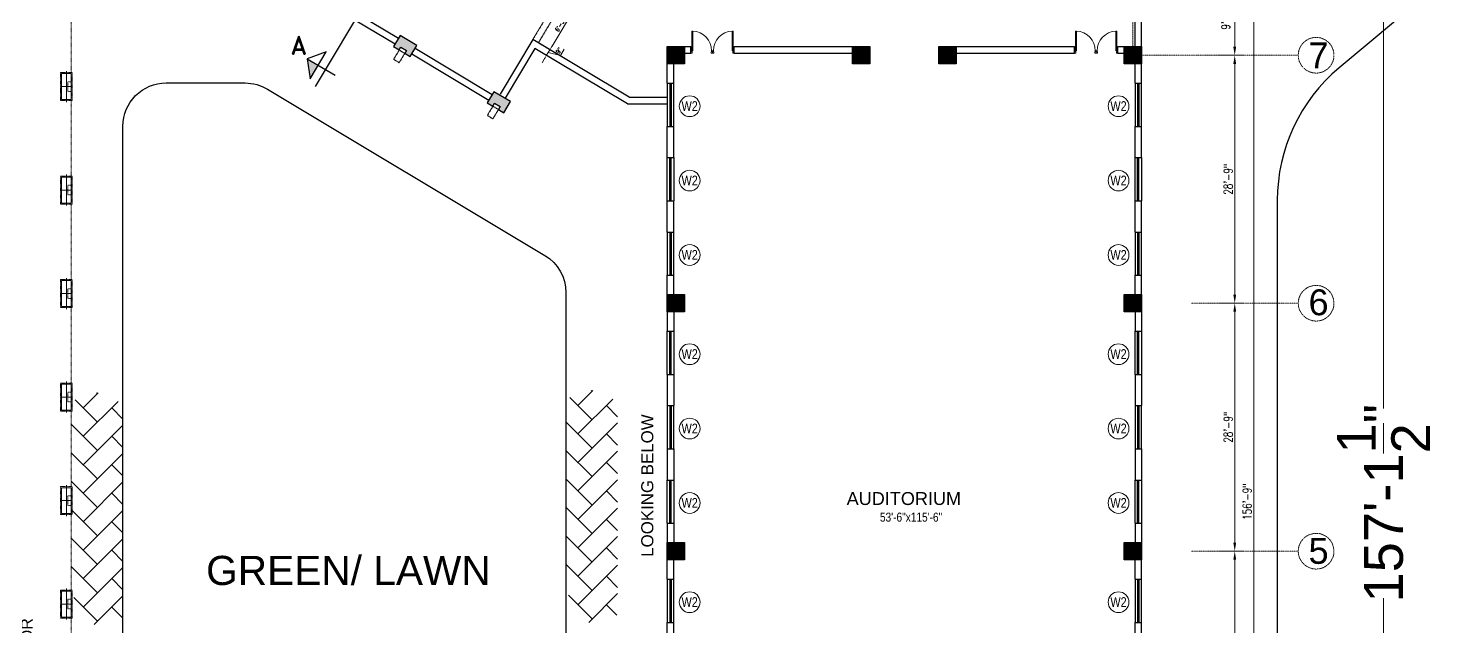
# Model space of a CAD drawing. Header units: inches. Extents: x -110725 to 51121, y 8404 to 44825.
# Drawn here: x 41913 to 43885, y 22609 to 23441 of the extents above; entities that cross this region are included whole.
import ezdxf

# ---------------------------------------------------------------- set-up
doc = ezdxf.new("R2010")
doc.units = ezdxf.units.IN
doc.header["$LTSCALE"] = 0.1
doc.header["$MEASUREMENT"] = 0
for name, pattern in [('CENTER', [2, 1.25, -0.25, 0.25, -0.25]), ('DASHED', [0.75, 0.5, -0.25]), ('DASHED2', [0.375, 0.25, -0.125])]:
    doc.linetypes.add(name, pattern=pattern)
doc.layers.get('0').update_dxf_attribs({"color": 1, "lineweight": 0})
doc.layers.get('Defpoints').update_dxf_attribs({"lineweight": 0})
for name, color, linetype in [('COL', 6, 'Continuous'), ('Column Hatch', 7, 'Continuous'), ('GF', 1, 'Continuous'), ('GFT', 4, 'Continuous'), ('GFW', 5, 'Continuous'), ('GREEN BELT', 80, 'Continuous')]:
    doc.layers.add(name, color=color, linetype=linetype)
for name, color, linetype, lineweight in [('Col.', 4, 'Continuous', 0), ('dim', 252, 'Continuous', 0), ('DOOR', 32, 'Continuous', 0), ('GRID', 8, 'CENTER', 0), ('HATCH', 5, 'Continuous', 5), ('TEXT', 3, 'Continuous', 0), ('WALL', 7, 'Continuous', 0), ('WIN', 160, 'Continuous', 0)]:
    doc.layers.add(name, color=color, linetype=linetype, lineweight=lineweight)
doc.styles.add('as', font='arial.ttf')
doc.styles.add('ATIF', font='arial.ttf')
doc.styles.add('EHSAN', font='arial.ttf', dxfattribs={"height": 54})
doc.styles.add('ROMAND', font='romand.shx')
doc.styles.add('ROMANS', font='arial.ttf', dxfattribs={"width": 0.8, "height": 15})
doc.styles.add('WORKING', font='romans.shx', dxfattribs={"width": 0.75})
doc.dimstyles.new('1-8', dxfattribs={"dimtxt": 6, "dimasz": 6, "dimexe": 3, "dimexo": 1, "dimgap": 2, "dimtad": 1, "dimdec": 1, "dimzin": 3, "dimdsep": 46, "dimlunit": 4, "dimtxsty": 'WORKING', "dimcen": 2, "dimdle": 3, "dimadec": 0, "dimazin": 0, "dimtfac": 0.75, "dimtdec": 1, "dimtofl": 0, "dimtmove": 1, "dimatfit": 0, "dimfxl": 4, "dimtolj": 1, "dimtzin": 0, "dimlwd": -1, "dimlwe": -1, "dimarcsym": 1})
doc.dimstyles.new('DIM1', dxfattribs={"dimtxt": 54, "dimasz": 6, "dimexe": 6, "dimexo": 3, "dimgap": 1, "dimtad": 0, "dimzin": 0, "dimdsep": 46, "dimlunit": 4, "dimtxsty": 'EHSAN', "dimblk": 'ARCHTICK', "dimcen": 3, "dimdle": 6, "dimclrd": 4, "dimclre": 4, "dimclrt": 6, "dimadec": 0, "dimazin": 0, "dimtfac": 1, "dimtofl": 0, "dimtmove": 1, "dimatfit": 3, "dimldrblk": 'ARCHTICK', "dimfxl": 4, "dimtolj": 1, "dimtzin": 3, "dimlwd": -1, "dimlwe": -1, "dimarcsym": 0})

# ---------------------------------------------------------------- blocks, each defined once
blk = doc.blocks.new('_ArchTick')
at = {"color": 0, "linetype": 'ByBlock', "const_width": 0.15}
blk.add_lwpolyline([(-0.5, -0.5), (0.5, 0.5)], dxfattribs=at)
blk = doc.blocks.new('*D2542')
at = {"layer": 'Defpoints', "color": 0, "transparency": 16777216}
for p in [(43122.8, 24844.2), (42987, 24608.8, 1175.7), (46076, 22827, 1175.7)]:
    blk.add_point(p, dxfattribs=at)
at = {"layer": 'dim', "color": 4, "transparency": 16777216}
for p, q in [((43102, 24856.2), (44567.5, 24010.9)), ((42988.5, 24611.4), (43125.8, 24849.4)), ((46232.6, 23050.4), (44767.1, 23895.8)), ((46077.5, 22829.6), (46214.8, 23067.6))]:
    blk.add_line(p, q, dxfattribs=at)
at = {"layer": 'dim', "color": 4, "transparency": 16777216, "xscale": 24, "yscale": 24, "zscale": 24}
for p, rotation in [((43122.8, 24844.2), 150.0229745556264), ((46211.8, 23062.4), 330.0229745556264)]:
    blk.add_blockref('_ArchTick', p, dxfattribs=dict(at, rotation=rotation))
at = {"layer": 'dim', "color": 6, "transparency": 16777216, "insert": (44667.3, 23953.3), "char_height": 54, "attachment_point": 5, "rotation": 330.023, "style": 'EHSAN'}
blk.add_mtext('\\A1;297\'-2"', dxfattribs=at)
blk = doc.blocks.new('SDAFSDAF')
at = {"layer": 'Col.', "linetype": 'Continuous'}
blk.add_lwpolyline([(-24449.1, 37386.1), (-24462.6, 37386.1), (-24462.6, 37422.1), (-24449.1, 37422.1)], close=True, dxfattribs=at)
at = {"layer": 'dim', "linetype": 'Continuous'}
for p, q in [((-24455.9, 37425.7), (-24455.9, 37382.5)), ((-24464, 37404.1), (-24447.8, 37404.1))]:
    blk.add_line(p, q, dxfattribs=at)
blk = doc.blocks.new('*D2560')
at = {"layer": 'Defpoints', "color": 0, "transparency": 16777216}
for p in [(43311.6, 23723), (43798.5, 23723), (43287.6, 21837.4)]:
    blk.add_point(p, dxfattribs=at)
at = {"layer": 'dim', "color": 4, "transparency": 16777216}
for p, q in [((43798.5, 23747), (43798.5, 22912.1)), ((43314.6, 23723), (43804.5, 23723)), ((43798.5, 21813.4), (43798.5, 22648.3)), ((43290.6, 21837.4), (43804.5, 21837.4))]:
    blk.add_line(p, q, dxfattribs=at)
at = {"layer": 'dim', "color": 4, "transparency": 16777216, "xscale": 24, "yscale": 24, "zscale": 24}
for p, rotation in [((43798.5, 23723), 90), ((43798.5, 21837.4), 270)]:
    blk.add_blockref('_ArchTick', p, dxfattribs=dict(at, rotation=rotation))
at = {"layer": 'dim', "color": 6, "transparency": 16777216, "insert": (43798.5, 22780.2), "char_height": 54, "attachment_point": 5, "rotation": 90, "style": 'EHSAN'}
blk.add_mtext('\\A1;157\'-1{\\H1x;\\S1/2;}"', dxfattribs=at)
blk = doc.blocks.new('*D3249')
at = {"layer": 'Defpoints', "color": 0, "transparency": 16777216}
for p in [(43558, 22713.5), (43591.4, 22713.5), (43552.4, 22368.5)]:
    blk.add_point(p, dxfattribs=at)
at = {"layer": 'dim', "color": 0, "transparency": 16777216}
for p, q in [((43570, 22713.5), (43603.4, 22713.5)), ((43591.4, 22380.5), (43591.4, 22701.5)), ((43564.4, 22368.5), (43603.4, 22368.5))]:
    blk.add_line(p, q, dxfattribs=at)
for points in [[(43589.4, 22701.5), (43593.4, 22701.5), (43591.4, 22713.5)], [(43589.4, 22380.5), (43593.4, 22380.5), (43591.4, 22368.5)]]:
    blk.add_solid(points, dxfattribs=at)
at = {"layer": 'dim', "color": 0, "transparency": 16777216, "insert": (43582.3, 22541), "char_height": 12, "attachment_point": 5, "rotation": 90, "style": 'WORKING'}
blk.add_mtext('\\A1;28\'-9"', dxfattribs=at)
blk = doc.blocks.new('*D3250')
at = {"layer": 'Defpoints', "color": 0, "transparency": 16777216}
for p in [(43558, 23058.5), (43591.4, 23058.5), (43558, 22713.5)]:
    blk.add_point(p, dxfattribs=at)
at = {"layer": 'dim', "color": 0, "transparency": 16777216}
for p, q in [((43570, 23058.5), (43603.4, 23058.5)), ((43591.4, 22725.5), (43591.4, 23046.5)), ((43570, 22713.5), (43603.4, 22713.5))]:
    blk.add_line(p, q, dxfattribs=at)
for points in [[(43589.4, 23046.5), (43593.4, 23046.5), (43591.4, 23058.5)], [(43589.4, 22725.5), (43593.4, 22725.5), (43591.4, 22713.5)]]:
    blk.add_solid(points, dxfattribs=at)
at = {"layer": 'dim', "color": 0, "transparency": 16777216, "insert": (43582.3, 22886), "char_height": 12, "attachment_point": 5, "rotation": 90, "style": 'WORKING'}
blk.add_mtext('\\A1;28\'-9"', dxfattribs=at)
blk = doc.blocks.new('*D3251')
at = {"layer": 'Defpoints', "color": 0, "transparency": 16777216}
for p in [(43558, 23403.5), (43591.4, 23403.5), (43558, 23058.5)]:
    blk.add_point(p, dxfattribs=at)
at = {"layer": 'dim', "color": 0, "transparency": 16777216}
for p, q in [((43570, 23403.5), (43603.4, 23403.5)), ((43591.4, 23070.5), (43591.4, 23391.5)), ((43570, 23058.5), (43603.4, 23058.5))]:
    blk.add_line(p, q, dxfattribs=at)
for points in [[(43589.4, 23391.5), (43593.4, 23391.5), (43591.4, 23403.5)], [(43589.4, 23070.5), (43593.4, 23070.5), (43591.4, 23058.5)]]:
    blk.add_solid(points, dxfattribs=at)
at = {"layer": 'dim', "color": 0, "transparency": 16777216, "insert": (43582.3, 23231), "char_height": 12, "attachment_point": 5, "rotation": 90, "style": 'WORKING'}
blk.add_mtext('\\A1;28\'-9"', dxfattribs=at)
blk = doc.blocks.new('*D3252')
at = {"layer": 'Defpoints', "color": 0, "transparency": 16777216}
for p in [(43558, 23516), (43591.4, 23516), (43558, 23403.5)]:
    blk.add_point(p, dxfattribs=at)
at = {"layer": 'dim', "color": 0, "transparency": 16777216}
for p, q in [((43570, 23516), (43603.4, 23516)), ((43591.4, 23415.5), (43591.4, 23504)), ((43570, 23403.5), (43603.4, 23403.5))]:
    blk.add_line(p, q, dxfattribs=at)
for points in [[(43589.4, 23504), (43593.4, 23504), (43591.4, 23516)], [(43589.4, 23415.5), (43593.4, 23415.5), (43591.4, 23403.5)]]:
    blk.add_solid(points, dxfattribs=at)
at = {"layer": 'dim', "color": 0, "transparency": 16777216, "insert": (43578.9, 23459.7), "char_height": 12, "attachment_point": 5, "rotation": 90, "style": 'WORKING'}
blk.add_mtext('\\A1;9\'-4{\\H0.75x;\\S1/2;}"', dxfattribs=at)
blk = doc.blocks.new('*D3253')
at = {"layer": 'Defpoints', "color": 0, "transparency": 16777216}
for p in [(43311.6, 23723), (43554.9, 21841.9), (43617.9, 21841.9)]:
    blk.add_point(p, dxfattribs=at)
at = {"layer": 'dim', "color": 0, "transparency": 16777216}
for p, q in [((43323.6, 23723), (43629.9, 23723)), ((43617.9, 23711), (43617.9, 21853.9)), ((43566.9, 21841.9), (43629.9, 21841.9))]:
    blk.add_line(p, q, dxfattribs=at)
for points in [[(43615.9, 23711), (43619.9, 23711), (43617.9, 23723)], [(43615.9, 21853.9), (43619.9, 21853.9), (43617.9, 21841.9)]]:
    blk.add_solid(points, dxfattribs=at)
at = {"layer": 'dim', "color": 0, "transparency": 16777216, "insert": (43608.8, 22782.4), "char_height": 12, "attachment_point": 5, "rotation": 90, "style": 'WORKING'}
blk.add_mtext('\\A1;156\'-9"', dxfattribs=at)
blk = doc.blocks.new('*D3247')
at = {"layer": 'Defpoints', "color": 0, "transparency": 16777216}
for p in [(42660.8, 23485.1), (42622.2, 23420.7), (42638.3, 23411.1)]:
    blk.add_point(p, dxfattribs=at)
at = {"layer": 'dim', "color": 0, "transparency": 16777216}
for p, q in [((42661.6, 23484.6), (42679.5, 23473.9)), ((42673.8, 23470.3), (42641.4, 23416.2)), ((42623.1, 23420.2), (42640.9, 23409.5))]:
    blk.add_line(p, q, dxfattribs=at)
for points in [[(42672.9, 23470.8), (42674.7, 23469.8), (42676.9, 23475.4)], [(42640.6, 23416.7), (42642.3, 23415.7), (42638.3, 23411.1)]]:
    blk.add_solid(points, dxfattribs=at)
at = {"layer": 'dim', "color": 0, "transparency": 16777216, "insert": (42652.8, 23446.1), "char_height": 6, "attachment_point": 5, "rotation": 59.0799, "style": 'WORKING'}
blk.add_mtext('\\A1;6\'-3"', dxfattribs=at)
blk = doc.blocks.new('*D3282')
at = {"layer": 'Defpoints', "color": 0, "transparency": 16777216}
for p in [(42631.6, 23415.1), (42626.9, 23407.4), (42633.7, 23403.4)]:
    blk.add_point(p, dxfattribs=at)
at = {"layer": 'dim', "color": 0, "transparency": 16777216}
for p, q in [((42632.4, 23414.6), (42640.9, 23409.5)), ((42641.4, 23416.2), (42644.5, 23421.4)), ((42630.6, 23398.2), (42627.5, 23393.1)), ((42627.8, 23406.9), (42636.3, 23401.8)), ((42638.3, 23411.1), (42633.7, 23403.4)), ((42636, 23407.2), (42652.9, 23402.9)), ((42652.9, 23402.9), (42658.2, 23411.7))]:
    blk.add_line(p, q, dxfattribs=at)
for points in [[(42640.6, 23416.7), (42642.3, 23415.7), (42638.3, 23411.1)], [(42629.8, 23398.7), (42631.5, 23397.7), (42633.7, 23403.4)]]:
    blk.add_solid(points, dxfattribs=at)
at = {"layer": 'dim', "color": 0, "transparency": 16777216, "insert": (42650.8, 23410.2), "char_height": 6, "attachment_point": 5, "rotation": 59.0806, "style": 'WORKING'}
blk.add_mtext('\\A1;9"', dxfattribs=at)
blk = doc.blocks.new('D2')
for p, q in [((-3, 34.9), (-1.5, 34.9)), ((-3, 1.9), (-3, 34.9)), ((-1.5, 34.9), (-1.5, 1.9)), ((-34.5, 1.9), (-36, 1.9)), ((-36, 1.9), (-36, -1.9)), ((-34.5, 0.4), (-34.5, 1.9)), ((-33.8, 0.4), (-34.5, 0.4)), ((-33.8, -1.9), (-33.8, 0.4)), ((-1.5, 1.9), (-3, 1.9)), ((-2.2, 0.4), (-2.2, -1.9)), ((-1.5, 0.4), (-2.2, 0.4)), ((0, 1.9), (-1.5, 1.9)), ((-1.5, 1.9), (-1.5, 0.4)), ((0, -1.9), (0, 1.9)), ((-36, -1.9), (-33.8, -1.9)), ((-2.2, -1.9), (0, -1.9))]:
    blk.add_line(p, q)
blk.add_arc((-1.5, 1.9), 33, 92.6053, 180)

msp = doc.modelspace()

# ---------------------------------------------------------------- hatches: boundary and pattern name
at = {"layer": 'Column Hatch'}
for points in [[(42430.14736, 23430.86449), (42420.89823, 23415.42255), (42428.6192, 23410.79798), (42428.61932, 23410.79818), (42430.93148, 23414.65847), (42438.65246, 23410.0339), (42436.34017, 23406.17341), (42444.06114, 23401.54885), (42453.31028, 23416.99079)], [(42583.70058, 23338.89183), (42560.53767, 23352.76553), (42551.28854, 23337.32359), (42559.00951, 23332.69903), (42559.00969, 23332.69933), (42561.32179, 23336.55951), (42569.04276, 23331.93495), (42566.73048, 23328.07446), (42574.45145, 23323.44989)]]:
    msp.add_hatch(color=256, dxfattribs=at).paths.add_polyline_path(points)
h = msp.add_hatch(color=256, dxfattribs=at)
h.dxf.hatch_style = 1
h.paths.add_polyline_path([(42825.63644, 23415.4645), (42801.63644, 23415.4645), (42801.63644, 23391.4645), (42825.63644, 23391.4645)])
h = msp.add_hatch(color=256, dxfattribs=at)
h.dxf.hatch_style = 1
h.paths.add_polyline_path([(43083.63644, 23415.4645), (43059.63644, 23415.4645), (43059.63644, 23391.4645), (43083.63644, 23391.4645)])
h = msp.add_hatch(color=256, dxfattribs=at)
h.dxf.hatch_style = 1
h.paths.add_polyline_path([(43203.63644, 23415.4645), (43179.63644, 23415.4645), (43179.63644, 23391.4645), (43203.63644, 23391.4645)])
h = msp.add_hatch(color=256, dxfattribs=at)
h.dxf.hatch_style = 1
h.paths.add_polyline_path([(43461.63644, 23415.4645), (43437.63644, 23415.4645), (43437.63644, 23391.4645), (43461.63644, 23391.4645)])
h = msp.add_hatch(color=256, dxfattribs=at)
h.dxf.hatch_style = 1
h.paths.add_polyline_path([(42825.63644, 23070.4645), (42801.63644, 23070.4645), (42801.63644, 23046.4645), (42825.63644, 23046.4645)])
h = msp.add_hatch(color=256, dxfattribs=at)
h.dxf.hatch_style = 1
h.paths.add_polyline_path([(43461.63644, 23070.4645), (43437.63644, 23070.4645), (43437.63644, 23046.4645), (43461.63644, 23046.4645)])
h = msp.add_hatch(color=256, dxfattribs=at)
h.dxf.hatch_style = 1
h.paths.add_polyline_path([(42825.63644, 22725.4645), (42801.63644, 22725.4645), (42801.63644, 22701.4645), (42825.63644, 22701.4645)])
h = msp.add_hatch(color=256, dxfattribs=at)
h.dxf.hatch_style = 1
h.paths.add_polyline_path([(43461.63644, 22725.4645), (43437.63644, 22725.4645), (43437.63644, 22701.4645), (43461.63644, 22701.4645)])
at = {"layer": 'GF'}
msp.add_hatch(color=252, dxfattribs=at).paths.add_polyline_path([(42315.92533, 23389.49411), (42300.68653, 23398.59225), (42304.77771, 23370.82257)])
at = {"layer": 'HATCH'}
h = msp.add_hatch(dxfattribs=at)
h.set_pattern_fill('AR-HBONE', color=251, scale=7)
h.set_pattern_definition([(45, (78894.32, 1767.595), (3e-15, 39.59798), [84, -28]), (135, (78914.12, 1787.394), (3e-15, 39.59798), [84, -28])])
edge = h.paths.add_edge_path()
edge.add_line((41972.23664, 22919.81399), (41972.23664, 22651.83453))
edge.add_arc((41951.91336, 22693.36617), 46.23757, 296.07455058, 301.51782086)
edge.add_arc((42015.26627, 22649.15923), 39.47334, 173.02945644, 317.21623959)
edge.add_line((42044.23664, 22622.34763), (42044.23664, 22914.30304))
edge.add_arc((42006.38584, 22887.74688), 46.23757, 35.05354997, 137.17260692)
edge.add_arc((41936.76126, 22906.14016), 38.01942, 20.0565317, 21.0789378)
h = msp.add_hatch(dxfattribs=at)
h.set_pattern_fill('AR-HBONE', color=251, scale=7)
h.set_pattern_definition([(45, (79582.72, 1770.82), (3e-15, 39.59798), [84, -28]), (135, (79602.52, 1790.62), (3e-15, 39.59798), [84, -28])])
edge = h.paths.add_edge_path()
edge.add_line((42660.63644, 22923.03962), (42660.63644, 22655.06016))
edge.add_arc((42640.31317, 22696.59181), 46.23757, 296.07455058, 301.51782086)
edge.add_arc((42703.66607, 22652.38487), 39.47334, 173.02945644, 317.21623959)
edge.add_line((42732.63644, 22625.57326), (42732.63644, 22917.52868))
edge.add_arc((42694.78565, 22890.97251), 46.23757, 35.05354997, 137.17260692)
edge.add_arc((42625.16107, 22909.36579), 38.01942, 20.0565317, 21.0789378)

# ---------------------------------------------------------------- linework, layer by layer
at = {"layer": 'COL'}
for points in [[(42453.31028, 23416.99079), (42430.14736, 23430.86449), (42420.89823, 23415.42255), (42428.6192, 23410.79798), (42430.93148, 23414.65847), (42438.65246, 23410.0339), (42436.34017, 23406.17341), (42444.06114, 23401.54885)], [(42801.63644, 23415.4645), (42825.63644, 23415.4645), (42825.63644, 23391.4645), (42801.63644, 23391.4645)], [(43059.63644, 23415.4645), (43083.63644, 23415.4645), (43083.63644, 23391.4645), (43059.63644, 23391.4645)], [(43179.63644, 23415.4645), (43203.63644, 23415.4645), (43203.63644, 23391.4645), (43179.63644, 23391.4645)], [(43437.63644, 23415.4645), (43461.63644, 23415.4645), (43461.63644, 23391.4645), (43437.63644, 23391.4645)], [(42583.70058, 23338.89183), (42560.53767, 23352.76553), (42551.28854, 23337.32359), (42559.00951, 23332.69903), (42561.32179, 23336.55951), (42569.04276, 23331.93495), (42566.73048, 23328.07446), (42574.45145, 23323.44989)], [(42801.63644, 23070.4645), (42825.63644, 23070.4645), (42825.63644, 23046.4645), (42801.63644, 23046.4645)], [(43437.63644, 23070.4645), (43461.63644, 23070.4645), (43461.63644, 23046.4645), (43437.63644, 23046.4645)], [(42801.63644, 22725.4645), (42825.63644, 22725.4645), (42825.63644, 22701.4645), (42801.63644, 22701.4645)], [(43437.63644, 22725.4645), (43461.63644, 22725.4645), (43461.63644, 22701.4645), (43437.63644, 22701.4645)]]:
    msp.add_lwpolyline(points, close=True, dxfattribs=at)
at = {"layer": 'GF'}
for p, q in [((42312.2714, 23360.01679), (42410.11235, 23523.89414)), ((42825.63644, 23415.4645), (42834.63644, 23415.4645)), ((42834.63644, 23406.4645), (42834.63644, 23415.4645)), ((42894.63644, 23415.4645), (43059.76924, 23415.4645)), ((42894.63644, 23406.4645), (42894.63644, 23415.4645)), ((43203.63644, 23415.4645), (43368.63644, 23415.4645)), ((43368.63644, 23406.4645), (43368.63644, 23415.4645)), ((43428.63644, 23415.4645), (43437.63644, 23415.4645)), ((43428.63644, 23406.4645), (43428.63644, 23415.4645)), ((42300.68653, 23398.59225), (42339.32011, 23375.52655)), ((42825.63644, 23406.4645), (42834.63644, 23406.4645)), ((42894.63644, 23406.4645), (43059.63644, 23406.4645)), ((43203.63644, 23406.4645), (43368.63644, 23406.4645)), ((43428.63644, 23406.4645), (43437.63644, 23406.4645)), ((42801.63644, 23364.4645), (42801.63644, 23391.4645)), ((42810.63644, 23364.4645), (42810.63644, 23391.4645)), ((43452.63644, 23364.4645), (43452.63644, 23391.4645)), ((43461.63644, 23364.4645), (43461.63644, 23391.4645)), ((42801.63644, 23364.4645), (42810.63644, 23364.4645)), ((43452.63644, 23364.4645), (43461.63644, 23364.4645)), ((42801.63644, 23260.9645), (42801.63644, 23304.4645)), ((42801.63644, 23304.4645), (42810.63644, 23304.4645)), ((42810.63644, 23260.9645), (42810.63644, 23304.4645)), ((43452.63644, 23260.9645), (43452.63644, 23304.4645)), ((43452.63644, 23304.4645), (43461.63644, 23304.4645)), ((43461.63644, 23260.9645), (43461.63644, 23304.4645)), ((42801.63644, 23260.9645), (42810.63644, 23260.9645)), ((43452.63644, 23260.9645), (43461.63644, 23260.9645)), ((42801.63644, 23157.4645), (42801.63644, 23200.9645)), ((42801.63644, 23200.9645), (42810.63644, 23200.9645)), ((42810.63644, 23157.4645), (42810.63644, 23200.9645)), ((43452.63644, 23157.4645), (43452.63644, 23200.9645)), ((43452.63644, 23200.9645), (43461.63644, 23200.9645)), ((43461.63644, 23157.4645), (43461.63644, 23200.9645)), ((42801.63644, 23157.4645), (42810.63644, 23157.4645)), ((43452.63644, 23157.4645), (43461.63644, 23157.4645)), ((42801.63644, 23070.4645), (42801.63644, 23097.4645)), ((42801.63644, 23097.4645), (42810.63644, 23097.4645)), ((42810.63644, 23070.4645), (42810.63644, 23097.4645)), ((43452.63644, 23070.4645), (43452.63644, 23097.4645)), ((43452.63644, 23097.4645), (43461.63644, 23097.4645)), ((43461.63644, 23070.4645), (43461.63644, 23097.4645)), ((42801.63644, 23046.4645), (42801.63644, 23019.4645)), ((42810.63644, 23046.4645), (42810.63644, 23019.4645)), ((43452.63644, 23046.4645), (43452.63644, 23019.4645)), ((43461.63644, 23046.4645), (43461.63644, 23019.4645)), ((42801.63644, 23019.4645), (42810.63644, 23019.4645)), ((43452.63644, 23019.4645), (43461.63644, 23019.4645)), ((42801.63644, 22959.4645), (42801.63644, 22915.9645)), ((42801.63644, 22959.4645), (42810.63644, 22959.4645)), ((42810.63644, 22959.4645), (42810.63644, 22915.9645)), ((43452.63644, 22959.4645), (43452.63644, 22915.9645)), ((43452.63644, 22959.4645), (43461.63644, 22959.4645)), ((43461.63644, 22959.4645), (43461.63644, 22915.9645)), ((42801.63644, 22915.9645), (42810.63644, 22915.9645)), ((43452.63644, 22915.9645), (43461.63644, 22915.9645)), ((42801.63644, 22855.9645), (42801.63644, 22812.4645)), ((42801.63644, 22855.9645), (42810.63644, 22855.9645)), ((42810.63644, 22855.9645), (42810.63644, 22812.4645)), ((43452.63644, 22855.9645), (43452.63644, 22812.4645)), ((43452.63644, 22855.9645), (43461.63644, 22855.9645)), ((43461.63644, 22855.9645), (43461.63644, 22812.4645)), ((42801.63644, 22812.4645), (42810.63644, 22812.4645)), ((43452.63644, 22812.4645), (43461.63644, 22812.4645)), ((42801.63644, 22752.4645), (42801.63644, 22725.4645)), ((42801.63644, 22752.4645), (42810.63644, 22752.4645)), ((42810.63644, 22752.4645), (42810.63644, 22725.4645)), ((43452.63644, 22752.4645), (43452.63644, 22725.4645)), ((43452.63644, 22752.4645), (43461.63644, 22752.4645)), ((43461.63644, 22752.4645), (43461.63644, 22725.4645)), ((42801.63644, 22674.4645), (42801.63644, 22701.4645)), ((42810.63644, 22674.4645), (42810.63644, 22701.4645)), ((43452.63644, 22674.4645), (43452.63644, 22701.4645)), ((43461.63644, 22674.4645), (43461.63644, 22701.4645)), ((42801.63644, 22674.4645), (42810.63644, 22674.4645)), ((43452.63644, 22674.4645), (43461.63644, 22674.4645)), ((42801.63644, 22570.9645), (42801.63644, 22614.4645)), ((42801.63644, 22614.4645), (42810.63644, 22614.4645)), ((42810.63644, 22570.9645), (42810.63644, 22614.4645)), ((43452.63644, 22570.9645), (43452.63644, 22614.4645)), ((43452.63644, 22614.4645), (43461.63644, 22614.4645)), ((43461.63644, 22570.9645), (43461.63644, 22614.4645))]:
    msp.add_line(p, q, dxfattribs=at)
msp.add_lwpolyline([(42300.68653, 23398.59225), (42304.77771, 23370.82257), (42327.07294, 23408.16566)], close=True, dxfattribs=at)
at = {"layer": 'GFW'}
for p, q in [((43452.63644, 23415.4645), (43452.63644, 23511.4645)), ((43461.63644, 23415.4645), (43461.63644, 23520.4645)), ((42801.63644, 23364.4645), (42801.63644, 23304.4645)), ((42805.13644, 23364.4645), (42805.13644, 23304.4645)), ((42807.13644, 23364.4645), (42807.13644, 23304.4645)), ((42810.63644, 23304.4645), (42810.63644, 23364.4645)), ((43452.63644, 23364.4645), (43452.63644, 23304.4645)), ((43456.13644, 23364.4645), (43456.13644, 23304.4645)), ((43458.13644, 23364.4645), (43458.13644, 23304.4645)), ((43461.63644, 23304.4645), (43461.63644, 23364.4645)), ((42801.63644, 23200.9645), (42801.63644, 23260.9645)), ((42805.13644, 23200.9645), (42805.13644, 23260.9645)), ((42807.13644, 23200.9645), (42807.13644, 23260.9645)), ((42810.63644, 23260.9645), (42810.63644, 23200.9645)), ((43452.63644, 23200.9645), (43452.63644, 23260.9645)), ((43456.13644, 23200.9645), (43456.13644, 23260.9645)), ((43458.13644, 23200.9645), (43458.13644, 23260.9645)), ((43461.63644, 23260.9645), (43461.63644, 23200.9645)), ((42801.63644, 23157.4645), (42801.63644, 23097.4645)), ((42805.13644, 23157.4645), (42805.13644, 23097.4645)), ((42807.13644, 23157.4645), (42807.13644, 23097.4645)), ((42810.63644, 23097.4645), (42810.63644, 23157.4645)), ((43452.63644, 23157.4645), (43452.63644, 23097.4645)), ((43456.13644, 23157.4645), (43456.13644, 23097.4645)), ((43458.13644, 23157.4645), (43458.13644, 23097.4645)), ((43461.63644, 23097.4645), (43461.63644, 23157.4645)), ((42801.63644, 22959.4645), (42801.63644, 23019.4645)), ((42805.13644, 22959.4645), (42805.13644, 23019.4645)), ((42807.13644, 22959.4645), (42807.13644, 23019.4645)), ((42810.63644, 23019.4645), (42810.63644, 22959.4645)), ((43452.63644, 22959.4645), (43452.63644, 23019.4645)), ((43456.13644, 22959.4645), (43456.13644, 23019.4645)), ((43458.13644, 22959.4645), (43458.13644, 23019.4645)), ((43461.63644, 23019.4645), (43461.63644, 22959.4645)), ((42801.63644, 22915.9645), (42801.63644, 22855.9645)), ((42805.13644, 22915.9645), (42805.13644, 22855.9645)), ((42807.13644, 22915.9645), (42807.13644, 22855.9645)), ((42810.63644, 22855.9645), (42810.63644, 22915.9645)), ((43452.63644, 22915.9645), (43452.63644, 22855.9645)), ((43456.13644, 22915.9645), (43456.13644, 22855.9645)), ((43458.13644, 22915.9645), (43458.13644, 22855.9645)), ((43461.63644, 22855.9645), (43461.63644, 22915.9645)), ((42801.63644, 22752.4645), (42801.63644, 22812.4645)), ((42805.13644, 22752.4645), (42805.13644, 22812.4645)), ((42807.13644, 22752.4645), (42807.13644, 22812.4645)), ((42810.63644, 22812.4645), (42810.63644, 22752.4645)), ((43452.63644, 22752.4645), (43452.63644, 22812.4645)), ((43456.13644, 22752.4645), (43456.13644, 22812.4645)), ((43458.13644, 22752.4645), (43458.13644, 22812.4645)), ((43461.63644, 22812.4645), (43461.63644, 22752.4645)), ((42801.63644, 22674.4645), (42801.63644, 22614.4645)), ((42805.13644, 22674.4645), (42805.13644, 22614.4645)), ((42807.13644, 22674.4645), (42807.13644, 22614.4645)), ((42810.63644, 22614.4645), (42810.63644, 22674.4645)), ((43452.63644, 22674.4645), (43452.63644, 22614.4645)), ((43456.13644, 22674.4645), (43456.13644, 22614.4645)), ((43458.13644, 22674.4645), (43458.13644, 22614.4645)), ((43461.63644, 22614.4645), (43461.63644, 22674.4645))]:
    msp.add_line(p, q, dxfattribs=at)
at = {"layer": 'GFW', "color": 2}
for p, q in [((42320.60768, 23491.22925), (42427.83509, 23427.00401)), ((42315.98311, 23483.50828), (42423.21052, 23419.28304)), ((42450.99799, 23413.1303), (42558.2254, 23348.90507)), ((42614.50442, 23425.35068), (42569.02949, 23349.42794)), ((42617.60086, 23413.00523), (42575.97957, 23343.51642)), ((42748.71681, 23344.9645), (42614.50442, 23425.35068)), ((42746.22771, 23335.9645), (42617.60086, 23413.00523)), ((42446.37342, 23405.40933), (42553.60083, 23341.1841)), ((42746.22771, 23335.9645), (42801.63644, 23335.9645)), ((42748.71681, 23344.9645), (42801.63644, 23344.9645))]:
    msp.add_line(p, q, dxfattribs=at)
at = {"layer": 'GFW', "linetype": 'DASHED'}
for p, q in [((42653.04897, 23489.7028), (42614.50442, 23425.35068)), ((42660.76831, 23485.07551), (42622.22543, 23420.72619)), ((42428.61932, 23410.79818), (42420.91171, 23397.9299)), ((42420.91171, 23397.9299), (42428.63268, 23393.30533)), ((42428.61932, 23410.79818), (42436.34029, 23406.17361)), ((42436.34029, 23406.17361), (42428.63268, 23393.30533)), ((42559.00969, 23332.69933), (42551.30208, 23319.83104)), ((42551.30208, 23319.83104), (42559.02305, 23315.20648)), ((42559.00969, 23332.69933), (42566.73066, 23328.07476)), ((42566.73066, 23328.07476), (42559.02305, 23315.20648))]:
    msp.add_line(p, q, dxfattribs=at)
at = {"layer": 'GREEN BELT', "linetype": 'Continuous'}
for p, q in [((43884.9306, 23509.86648), (43736.63048, 23385.78885)), ((43650.63644, 23201.71777), (43650.63644, 20875.2792))]:
    msp.add_line(p, q, dxfattribs=at)
at = {"layer": 'GREEN BELT', "linetype": 'Continuous', "elevation": 27.16259}
msp.add_lwpolyline([(42631.46689, 23124.94238, -0.2636513242), (42660.63644, 23073.46924), (42660.63644, 21905.40873, -0.4142135624), (42600.63644, 21845.40873), (42104.23664, 21845.40873, -0.4142135624), (42044.23664, 21905.40873), (42044.23664, 23304.85978, -0.4142135624), (42104.23664, 23364.85978), (42214.31711, 23364.85978, -0.1357385129), (42245.14756, 23356.33292), (42631.46689, 23124.94238)], format="xyb", dxfattribs=at)
at = {"layer": 'GREEN BELT', "linetype": 'Continuous'}
msp.add_arc((43890.63644, 23201.71777), 240, 129.91806794, 180, dxfattribs=at)
at = {"layer": 'GRID'}
for p, q in [((43449.63644, 23415.4645), (43449.63644, 23828.10564)), ((43437.63644, 23403.4645), (43679.84892, 23403.4645)), ((43530.63644, 23058.4645), (43679.84892, 23058.4645)), ((43530.63644, 22713.4645), (43679.84892, 22713.4645))]:
    msp.add_line(p, q, dxfattribs=at)
for centre in [(43704.65987, 23403.4645), (43704.65987, 23058.4645), (43704.65987, 22713.4645)]:
    msp.add_circle(centre, 24.81095, dxfattribs=at)
at = {"layer": 'TEXT', "linetype": 'Continuous'}
for centre in [(42832.88055, 23332.55334), (43429.69088, 23332.55334), (42832.88055, 23229.05334), (43429.69088, 23229.05334), (42832.88055, 23125.55334), (43429.69088, 23125.55334), (42832.88055, 22987.55334), (43429.69088, 22987.55334), (42832.88055, 22884.05334), (43429.69088, 22884.05334), (42832.88055, 22780.55334), (43429.69088, 22780.55334), (42832.88055, 22642.55334), (43429.69088, 22642.55334)]:
    msp.add_circle(centre, 14.42656, dxfattribs=at)
at = {"layer": 'WALL', "elevation": 27.16259}
for points in [[(41972.23664, 23341.85539), (41958.73664, 23341.85539), (41958.73664, 23377.85539), (41972.23664, 23377.85539)], [(41972.23664, 23197.85539), (41958.73664, 23197.85539), (41958.73664, 23233.85539), (41972.23664, 23233.85539)], [(41972.23664, 23053.85539), (41958.73664, 23053.85539), (41958.73664, 23089.85539), (41972.23664, 23089.85539)], [(41972.23664, 22909.85539), (41958.73664, 22909.85539), (41958.73664, 22945.85539), (41972.23664, 22945.85539)], [(41972.23664, 22765.85539), (41958.73664, 22765.85539), (41958.73664, 22801.85539), (41972.23664, 22801.85539)], [(41972.23664, 22621.85539), (41958.73664, 22621.85539), (41958.73664, 22657.85539), (41972.23664, 22657.85539)]]:
    msp.add_lwpolyline(points, close=True, dxfattribs=at)
at = {"layer": 'WIN', "linetype": 'DASHED2'}
for p, q in [((41972.23664, 23366.60539), (41967.73664, 23366.60539)), ((41967.73664, 23353.10539), (41967.73664, 23366.60539)), ((41972.23664, 23353.10539), (41967.73664, 23353.10539)), ((41972.23664, 23222.60539), (41967.73664, 23222.60539)), ((41967.73664, 23209.10539), (41967.73664, 23222.60539)), ((41972.23664, 23209.10539), (41967.73664, 23209.10539)), ((41972.23664, 23078.60539), (41967.73664, 23078.60539)), ((41967.73664, 23065.10539), (41967.73664, 23078.60539)), ((41972.23664, 23065.10539), (41967.73664, 23065.10539)), ((41972.23664, 22934.60539), (41967.73664, 22934.60539)), ((41967.73664, 22921.10539), (41967.73664, 22934.60539)), ((41972.23664, 22921.10539), (41967.73664, 22921.10539)), ((41972.23664, 22790.60539), (41967.73664, 22790.60539)), ((41967.73664, 22777.10539), (41967.73664, 22790.60539)), ((41972.23664, 22777.10539), (41967.73664, 22777.10539)), ((41972.23664, 22646.60539), (41967.73664, 22646.60539)), ((41967.73664, 22633.10539), (41967.73664, 22646.60539)), ((41972.23664, 22633.10539), (41967.73664, 22633.10539))]:
    msp.add_line(p, q, dxfattribs=at)
at = {"layer": 'WIN', "linetype": 'DASHED2', "elevation": 27.16259}
for points in [[(41972.23664, 23379.35539), (41972.23664, 23494.36418), (42466.70276, 24319.92255), (42290.99684, 24425.16117)], [(41972.23664, 23235.35539), (41972.23664, 23340.35539)], [(41972.23664, 23091.35539), (41972.23664, 23196.35539)], [(41972.23664, 22947.35539), (41972.23664, 23052.35539)], [(41972.23664, 22803.35539), (41972.23664, 22908.35539)], [(41972.23664, 22659.35539), (41972.23664, 22764.35539)], [(41972.23664, 22515.35539), (41972.23664, 22620.35539)]]:
    msp.add_lwpolyline(points, dxfattribs=at)
for points in [[(41973.73664, 23340.35539), (41957.23664, 23340.35539), (41957.23664, 23379.35539), (41973.73664, 23379.35539)], [(41973.73664, 23196.35539), (41957.23664, 23196.35539), (41957.23664, 23235.35539), (41973.73664, 23235.35539)], [(41973.73664, 23052.35539), (41957.23664, 23052.35539), (41957.23664, 23091.35539), (41973.73664, 23091.35539)], [(41973.73664, 22908.35539), (41957.23664, 22908.35539), (41957.23664, 22947.35539), (41973.73664, 22947.35539)], [(41973.73664, 22764.35539), (41957.23664, 22764.35539), (41957.23664, 22803.35539), (41973.73664, 22803.35539)], [(41973.73664, 22620.35539), (41957.23664, 22620.35539), (41957.23664, 22659.35539), (41973.73664, 22659.35539)]]:
    msp.add_lwpolyline(points, close=True, dxfattribs=at)

# ---------------------------------------------------------------- block references
at = {"layer": 'Col.', "linetype": 'Continuous'}
for p in [(66421.37935, -14044.25068, 27.16259), (66421.37935, -14188.25068, 27.16259), (66421.37935, -14332.25068, 27.16259), (66421.37935, -14620.25068, 27.16259), (66421.37935, -14764.25068, 27.16259)]:
    msp.add_blockref('SDAFSDAF', p, dxfattribs=at)
at = {"layer": 'Col.', "linetype": 'Continuous', "xscale": -1, "rotation": 180}
msp.add_blockref('SDAFSDAF', (66421.37935, 60331.96146, 27.16259), dxfattribs=at)
at = {"layer": 'DOOR', "xscale": -0.833333333333401, "yscale": 0.833333333333401, "zscale": 0.833333333333401}
for p, rotation in [((42834.63644, 23408.027), 359.9999999867532), ((43368.63644, 23408.027), 1.229392587731581e-08)]:
    msp.add_blockref('D2', p, dxfattribs=dict(at, rotation=rotation))
at = {"layer": 'DOOR', "xscale": 0.833333333333401, "yscale": 0.833333333333401, "zscale": 0.833333333333401}
for p in [(42894.63644, 23408.027), (43428.63644, 23408.027)]:
    msp.add_blockref('D2', p, dxfattribs=at)

# ---------------------------------------------------------------- texts
at = {"layer": 'GFT', "style": 'ROMANS'}
msp.add_text('LOOKING BELOW', height=16.8, rotation=90, dxfattribs=at).set_placement((42782.3077, 22705.67372, 27.16259))
at = {"layer": 'TEXT'}
for s, height, style, p in [('A', 25.2, 'ROMAND', (42278.13615, 23404.74676)), ('AUDITORIUM', 18, 'as', (43051.32737, 22777.7433)), ('GREEN/ LAWN', 40.5, 'as', (42159.94334, 22666.46725))]:
    msp.add_text(s, height=height, dxfattribs=dict(at, style=style)).set_placement(p)
at = {"layer": 'TEXT', "linetype": 'Continuous', "style": 'ROMANS', "width": 0.8}
for p in [(42821.56402, 23325.99247), (43418.37435, 23325.99247), (42821.56402, 23222.49247), (43418.37435, 23222.49247), (42821.56402, 23118.99247), (43418.37435, 23118.99247), (42821.56402, 22980.99247), (43418.37435, 22980.99247), (42821.56402, 22877.49247), (43418.37435, 22877.49247), (42821.56402, 22773.99247), (43418.37435, 22773.99247), (42821.56402, 22635.99247), (43418.37435, 22635.99247)]:
    msp.add_text('W2', height=13.5, dxfattribs=at).set_placement(p)
at = {"layer": 'TEXT', "style": 'as'}
msp.add_text('CORRIDOR', height=16, rotation=90, dxfattribs=at).set_placement((41918.41346, 22498.63848))
at = {"layer": 'TEXT', "attachment_point": 1}
for s, width, gutter_width, insert, char_height, style in [('7', 30.9854961, 15, (43694.10185, 23421.35567), 36, 'ATIF'), ('6', 30.9854961, 15, (43694.10185, 23077.73874), 36, 'ATIF'), ('{\\fArial CYR|b0|i0|c0|p34;53\'-6"x115\'-6"}', 1135.5, 30, (43097.65976, 22767.13919), 12.6, 'ROMANS'), ('5', 30.9854961, 15, (43694.10185, 22731.91074), 36, 'ATIF')]:
    msp.add_mtext_dynamic_manual_height_columns(s, width=width, gutter_width=gutter_width, heights=[0], dxfattribs=dict(at, insert=insert, char_height=char_height, style=style))

# ---------------------------------------------------------------- dimensions: what is measured, and where the dimension line sits
at = {"layer": 'dim'}
dim = msp.add_linear_dim(base=(43122.79283, 24844.24306, -1174.66297), p1=(46076.03119, 22826.982, 1.07221), p2=(42986.98218, 24608.79412, 1.07221), angle=150.02297456, dimstyle='DIM1', override={"dimtxt": 36, "dimasz": 24, "dimdle": 24}, dxfattribs=at)
dim.commit()
dim.dimension.update_dxf_attribs({"geometry": '*D2542', "text_midpoint": (44667.31734, 23953.33699, -1174.66297), "dimtype": 161})
for base, p1, p2, dimstyle, override, picture, middle in [((43798.54755, 23722.9645, 27.16259), (43287.63644, 21837.41693, 27.16259), (43311.63644, 23722.9645, 27.16259), 'DIM1', {"dimtxt": 36, "dimasz": 24, "dimdle": 24}, '*D2560', (43798.54755, 22780.19071, 27.16259)), ((43617.9166, 21841.91693), (43311.63644, 23722.9645), (43554.90762, 21841.91693), '1-8', {"dimtxt": 12, "dimasz": 12, "dimexe": 12, "dimexo": 12, "dimtmove": 1, "dimfxl": 4}, '*D3253', (43608.77374, 22782.44071)), ((43591.4427, 23515.9645), (43558.00406, 23403.4645), (43558.00406, 23515.9645), '1-8', {"dimtxt": 12, "dimasz": 12, "dimexe": 12, "dimexo": 12, "dimtmove": 1, "dimfxl": 4}, '*D3252', (43578.9427, 23459.7145)), ((43591.4427, 23403.4645), (43558.00406, 23058.4645), (43558.00406, 23403.4645), '1-8', {"dimtxt": 12, "dimasz": 12, "dimexe": 12, "dimexo": 12, "dimtmove": 1, "dimfxl": 4}, '*D3251', (43582.29984, 23230.9645)), ((43591.4427, 23058.4645), (43558.00406, 22713.4645), (43558.00406, 23058.4645), '1-8', {"dimtxt": 12, "dimasz": 12, "dimexe": 12, "dimexo": 12, "dimtmove": 1, "dimfxl": 4}, '*D3250', (43582.29984, 22885.9645)), ((43591.4427, 22713.4645), (43552.36218, 22368.4645), (43558.00406, 22713.4645), '1-8', {"dimtxt": 12, "dimasz": 12, "dimexe": 12, "dimexo": 12, "dimtmove": 1, "dimfxl": 4}, '*D3249', (43582.29984, 22540.9645))]:
    dim = msp.add_linear_dim(base=base, p1=p1, p2=p2, angle=90, dimstyle=dimstyle, override=override, dxfattribs=at)
    dim.commit()
    dim.dimension.update_dxf_attribs({"geometry": picture, "text_midpoint": middle})
for p1, p2, distance, picture, middle in [((42660.76831, 23485.07551), (42622.22543, 23420.72619), 18.78152, '*D3247', (42652.82961, 23446.11296)), ((42631.56845, 23415.13007), (42626.94403, 23407.40916), 7.89076, '*D3282', (42649.18917, 23407.50703))]:
    dim = msp.add_aligned_dim(p1=p1, p2=p2, distance=distance, dimstyle='1-8', dxfattribs=at)
    dim.commit()
    dim.dimension.update_dxf_attribs({"geometry": picture, "text_midpoint": middle})

doc.saveas('drawing.dxf')
